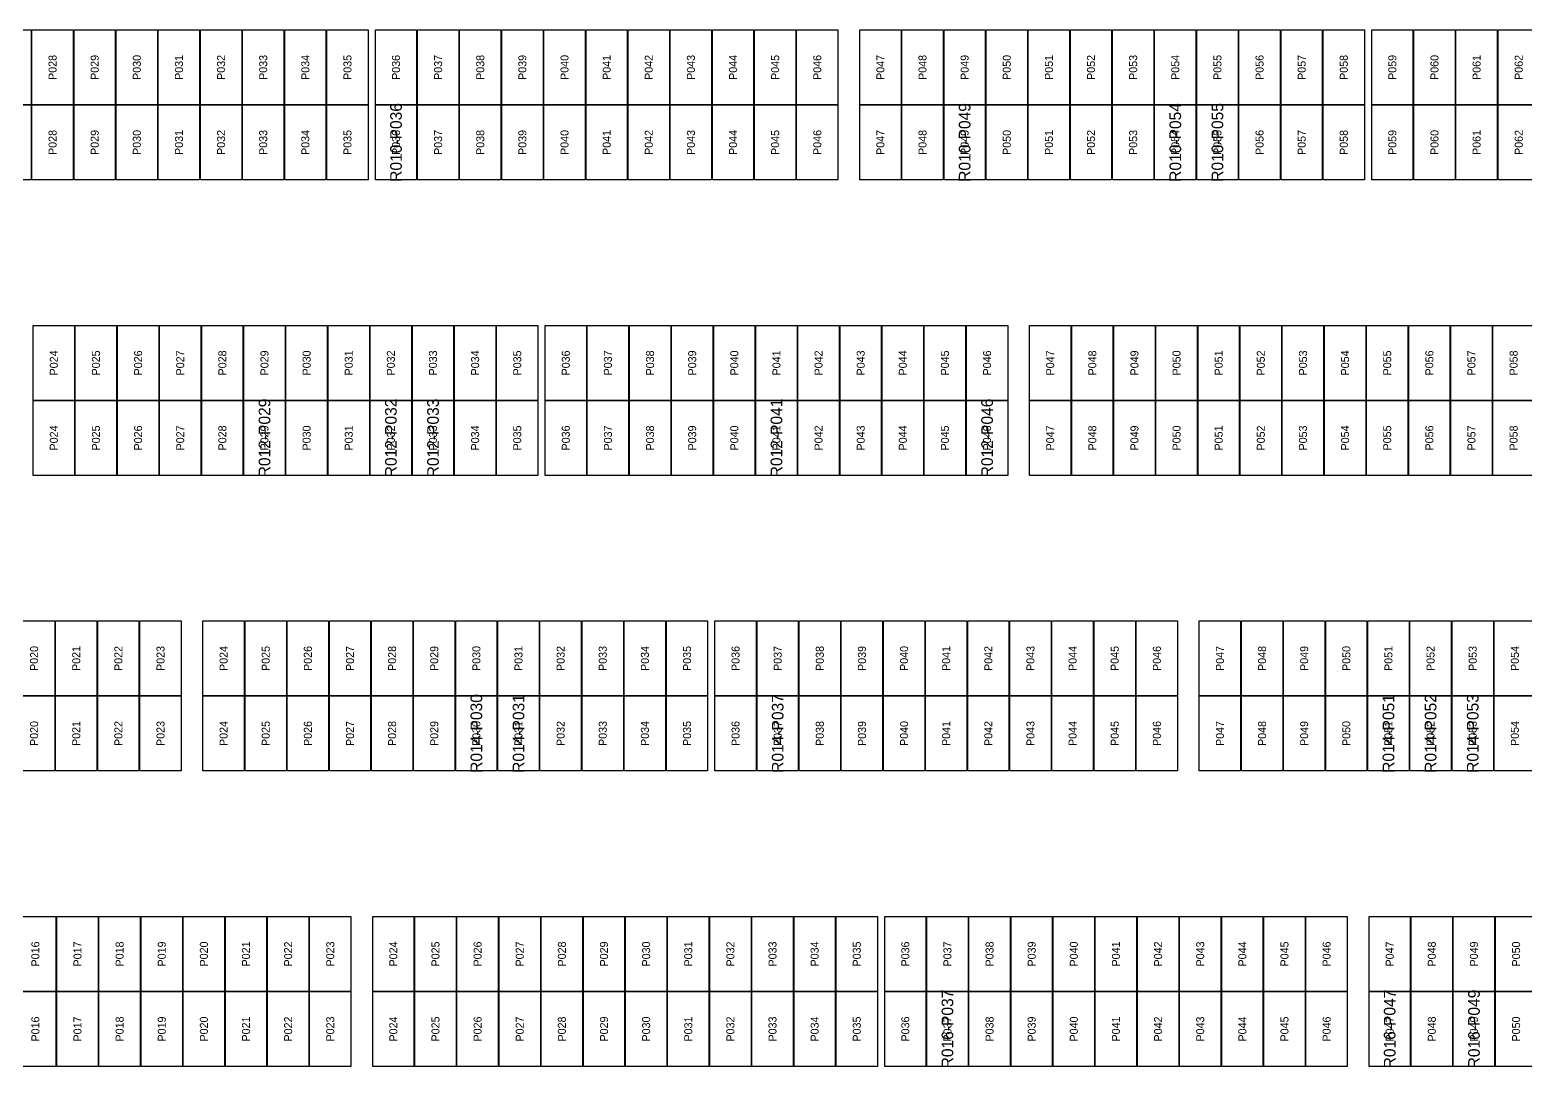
# Model space of a CAD drawing. Extents: x 296295 to 296770, y 651564 to 652121.
# Drawn here: x 296348.82 to 296389.92, y 652059.79 to 652088.31 of the extents above; entities that cross this region are included whole.
import ezdxf
from ezdxf.enums import TextEntityAlignment as Align

# ---------------------------------------------------------------- set-up
doc = ezdxf.new("R2010")
doc.units = 0

msp = doc.modelspace()

# ---------------------------------------------------------------- linework, layer by layer
at = {"layer": 'DEFECTIVE_PANELS'}
for points in [[(296358.314, 652086.244), (296359.448, 652086.244), (296359.448, 652084.181), (296358.314, 652084.181)], [(296373.944, 652086.244), (296375.078, 652086.244), (296375.078, 652084.181), (296373.944, 652084.181)], [(296379.734, 652086.244), (296380.868, 652086.244), (296380.868, 652084.181), (296379.734, 652084.181)], [(296380.892, 652086.244), (296382.026, 652086.244), (296382.026, 652084.181), (296380.892, 652084.181)], [(296354.699, 652078.118), (296355.833, 652078.118), (296355.833, 652076.055), (296354.699, 652076.055)], [(296358.173, 652078.118), (296359.307, 652078.118), (296359.307, 652076.055), (296358.173, 652076.055)], [(296359.331, 652078.118), (296360.465, 652078.118), (296360.465, 652076.055), (296359.331, 652076.055)], [(296368.771, 652078.118), (296369.905, 652078.118), (296369.905, 652076.055), (296368.771, 652076.055)], [(296374.561, 652078.118), (296375.695, 652078.118), (296375.695, 652076.055), (296374.561, 652076.055)], [(296360.523, 652069.992), (296361.657, 652069.992), (296361.657, 652067.929), (296360.523, 652067.929)], [(296361.681, 652069.992), (296362.815, 652069.992), (296362.815, 652067.929), (296361.681, 652067.929)], [(296368.805, 652069.992), (296369.939, 652069.992), (296369.939, 652067.929), (296368.805, 652067.929)], [(296385.593, 652069.992), (296386.727, 652069.992), (296386.727, 652067.929), (296385.593, 652067.929)], [(296386.751, 652069.992), (296387.885, 652069.992), (296387.885, 652067.929), (296386.751, 652067.929)], [(296387.909, 652069.992), (296389.043, 652069.992), (296389.043, 652067.929), (296387.909, 652067.929)], [(296373.471, 652061.866), (296374.605, 652061.866), (296374.605, 652059.803), (296373.471, 652059.803)], [(296385.627, 652061.866), (296386.761, 652061.866), (296386.761, 652059.803), (296385.627, 652059.803)], [(296387.943, 652061.866), (296389.077, 652061.866), (296389.077, 652059.803), (296387.943, 652059.803)]]:
    msp.add_lwpolyline(points, close=True, dxfattribs=at)
at = {"layer": 'PANELS_MASTER'}
for points in [[(296347.716, 652088.307), (296348.85, 652088.307), (296348.85, 652086.244), (296347.716, 652086.244)], [(296348.874, 652088.307), (296350.008, 652088.307), (296350.008, 652086.244), (296348.874, 652086.244)], [(296350.032, 652088.307), (296351.166, 652088.307), (296351.166, 652086.244), (296350.032, 652086.244)], [(296351.19, 652088.307), (296352.324, 652088.307), (296352.324, 652086.244), (296351.19, 652086.244)], [(296352.348, 652088.307), (296353.482, 652088.307), (296353.482, 652086.244), (296352.348, 652086.244)], [(296353.506, 652088.307), (296354.64, 652088.307), (296354.64, 652086.244), (296353.506, 652086.244)], [(296354.664, 652088.307), (296355.798, 652088.307), (296355.798, 652086.244), (296354.664, 652086.244)], [(296355.822, 652088.307), (296356.956, 652088.307), (296356.956, 652086.244), (296355.822, 652086.244)], [(296356.98, 652088.307), (296358.114, 652088.307), (296358.114, 652086.244), (296356.98, 652086.244)], [(296358.314, 652088.307), (296359.448, 652088.307), (296359.448, 652086.244), (296358.314, 652086.244)], [(296359.472, 652088.307), (296360.606, 652088.307), (296360.606, 652086.244), (296359.472, 652086.244)], [(296360.63, 652088.307), (296361.764, 652088.307), (296361.764, 652086.244), (296360.63, 652086.244)], [(296361.788, 652088.307), (296362.922, 652088.307), (296362.922, 652086.244), (296361.788, 652086.244)], [(296362.946, 652088.307), (296364.08, 652088.307), (296364.08, 652086.244), (296362.946, 652086.244)], [(296364.104, 652088.307), (296365.238, 652088.307), (296365.238, 652086.244), (296364.104, 652086.244)], [(296365.262, 652088.307), (296366.396, 652088.307), (296366.396, 652086.244), (296365.262, 652086.244)], [(296366.42, 652088.307), (296367.554, 652088.307), (296367.554, 652086.244), (296366.42, 652086.244)], [(296367.578, 652088.307), (296368.712, 652088.307), (296368.712, 652086.244), (296367.578, 652086.244)], [(296368.736, 652088.307), (296369.87, 652088.307), (296369.87, 652086.244), (296368.736, 652086.244)], [(296369.894, 652088.307), (296371.028, 652088.307), (296371.028, 652086.244), (296369.894, 652086.244)], [(296371.628, 652088.307), (296372.762, 652088.307), (296372.762, 652086.244), (296371.628, 652086.244)], [(296372.786, 652088.307), (296373.92, 652088.307), (296373.92, 652086.244), (296372.786, 652086.244)], [(296373.944, 652088.307), (296375.078, 652088.307), (296375.078, 652086.244), (296373.944, 652086.244)], [(296375.102, 652088.307), (296376.236, 652088.307), (296376.236, 652086.244), (296375.102, 652086.244)], [(296376.26, 652088.307), (296377.394, 652088.307), (296377.394, 652086.244), (296376.26, 652086.244)], [(296377.418, 652088.307), (296378.552, 652088.307), (296378.552, 652086.244), (296377.418, 652086.244)], [(296378.576, 652088.307), (296379.71, 652088.307), (296379.71, 652086.244), (296378.576, 652086.244)], [(296379.734, 652088.307), (296380.868, 652088.307), (296380.868, 652086.244), (296379.734, 652086.244)], [(296380.892, 652088.307), (296382.026, 652088.307), (296382.026, 652086.244), (296380.892, 652086.244)], [(296382.05, 652088.307), (296383.184, 652088.307), (296383.184, 652086.244), (296382.05, 652086.244)], [(296383.208, 652088.307), (296384.342, 652088.307), (296384.342, 652086.244), (296383.208, 652086.244)], [(296384.366, 652088.307), (296385.5, 652088.307), (296385.5, 652086.244), (296384.366, 652086.244)], [(296385.7, 652088.307), (296386.834, 652088.307), (296386.834, 652086.244), (296385.7, 652086.244)], [(296386.858, 652088.307), (296387.992, 652088.307), (296387.992, 652086.244), (296386.858, 652086.244)], [(296388.016, 652088.307), (296389.15, 652088.307), (296389.15, 652086.244), (296388.016, 652086.244)], [(296389.174, 652088.307), (296390.308, 652088.307), (296390.308, 652086.244), (296389.174, 652086.244)], [(296347.716, 652086.244), (296348.85, 652086.244), (296348.85, 652084.181), (296347.716, 652084.181)], [(296348.874, 652086.244), (296350.008, 652086.244), (296350.008, 652084.181), (296348.874, 652084.181)], [(296350.032, 652086.244), (296351.166, 652086.244), (296351.166, 652084.181), (296350.032, 652084.181)], [(296351.19, 652086.244), (296352.324, 652086.244), (296352.324, 652084.181), (296351.19, 652084.181)], [(296352.348, 652086.244), (296353.482, 652086.244), (296353.482, 652084.181), (296352.348, 652084.181)], [(296353.506, 652086.244), (296354.64, 652086.244), (296354.64, 652084.181), (296353.506, 652084.181)], [(296354.664, 652086.244), (296355.798, 652086.244), (296355.798, 652084.181), (296354.664, 652084.181)], [(296355.822, 652086.244), (296356.956, 652086.244), (296356.956, 652084.181), (296355.822, 652084.181)], [(296356.98, 652086.244), (296358.114, 652086.244), (296358.114, 652084.181), (296356.98, 652084.181)], [(296359.472, 652086.244), (296360.606, 652086.244), (296360.606, 652084.181), (296359.472, 652084.181)], [(296360.63, 652086.244), (296361.764, 652086.244), (296361.764, 652084.181), (296360.63, 652084.181)], [(296361.788, 652086.244), (296362.922, 652086.244), (296362.922, 652084.181), (296361.788, 652084.181)], [(296362.946, 652086.244), (296364.08, 652086.244), (296364.08, 652084.181), (296362.946, 652084.181)], [(296364.104, 652086.244), (296365.238, 652086.244), (296365.238, 652084.181), (296364.104, 652084.181)], [(296365.262, 652086.244), (296366.396, 652086.244), (296366.396, 652084.181), (296365.262, 652084.181)], [(296366.42, 652086.244), (296367.554, 652086.244), (296367.554, 652084.181), (296366.42, 652084.181)], [(296367.578, 652086.244), (296368.712, 652086.244), (296368.712, 652084.181), (296367.578, 652084.181)], [(296368.736, 652086.244), (296369.87, 652086.244), (296369.87, 652084.181), (296368.736, 652084.181)], [(296369.894, 652086.244), (296371.028, 652086.244), (296371.028, 652084.181), (296369.894, 652084.181)], [(296371.628, 652086.244), (296372.762, 652086.244), (296372.762, 652084.181), (296371.628, 652084.181)], [(296372.786, 652086.244), (296373.92, 652086.244), (296373.92, 652084.181), (296372.786, 652084.181)], [(296375.102, 652086.244), (296376.236, 652086.244), (296376.236, 652084.181), (296375.102, 652084.181)], [(296376.26, 652086.244), (296377.394, 652086.244), (296377.394, 652084.181), (296376.26, 652084.181)], [(296377.418, 652086.244), (296378.552, 652086.244), (296378.552, 652084.181), (296377.418, 652084.181)], [(296378.576, 652086.244), (296379.71, 652086.244), (296379.71, 652084.181), (296378.576, 652084.181)], [(296382.05, 652086.244), (296383.184, 652086.244), (296383.184, 652084.181), (296382.05, 652084.181)], [(296383.208, 652086.244), (296384.342, 652086.244), (296384.342, 652084.181), (296383.208, 652084.181)], [(296384.366, 652086.244), (296385.5, 652086.244), (296385.5, 652084.181), (296384.366, 652084.181)], [(296385.7, 652086.244), (296386.834, 652086.244), (296386.834, 652084.181), (296385.7, 652084.181)], [(296386.858, 652086.244), (296387.992, 652086.244), (296387.992, 652084.181), (296386.858, 652084.181)], [(296388.016, 652086.244), (296389.15, 652086.244), (296389.15, 652084.181), (296388.016, 652084.181)], [(296389.174, 652086.244), (296390.308, 652086.244), (296390.308, 652084.181), (296389.174, 652084.181)], [(296348.909, 652080.181), (296350.043, 652080.181), (296350.043, 652078.118), (296348.909, 652078.118)], [(296350.067, 652080.181), (296351.201, 652080.181), (296351.201, 652078.118), (296350.067, 652078.118)], [(296351.225, 652080.181), (296352.359, 652080.181), (296352.359, 652078.118), (296351.225, 652078.118)], [(296352.383, 652080.181), (296353.517, 652080.181), (296353.517, 652078.118), (296352.383, 652078.118)], [(296353.541, 652080.181), (296354.675, 652080.181), (296354.675, 652078.118), (296353.541, 652078.118)], [(296354.699, 652080.181), (296355.833, 652080.181), (296355.833, 652078.118), (296354.699, 652078.118)], [(296355.857, 652080.181), (296356.991, 652080.181), (296356.991, 652078.118), (296355.857, 652078.118)], [(296357.015, 652080.181), (296358.149, 652080.181), (296358.149, 652078.118), (296357.015, 652078.118)], [(296358.173, 652080.181), (296359.307, 652080.181), (296359.307, 652078.118), (296358.173, 652078.118)], [(296359.331, 652080.181), (296360.465, 652080.181), (296360.465, 652078.118), (296359.331, 652078.118)], [(296360.489, 652080.181), (296361.623, 652080.181), (296361.623, 652078.118), (296360.489, 652078.118)], [(296361.647, 652080.181), (296362.781, 652080.181), (296362.781, 652078.118), (296361.647, 652078.118)], [(296362.981, 652080.181), (296364.115, 652080.181), (296364.115, 652078.118), (296362.981, 652078.118)], [(296364.139, 652080.181), (296365.273, 652080.181), (296365.273, 652078.118), (296364.139, 652078.118)], [(296365.297, 652080.181), (296366.431, 652080.181), (296366.431, 652078.118), (296365.297, 652078.118)], [(296366.455, 652080.181), (296367.589, 652080.181), (296367.589, 652078.118), (296366.455, 652078.118)], [(296367.613, 652080.181), (296368.747, 652080.181), (296368.747, 652078.118), (296367.613, 652078.118)], [(296368.771, 652080.181), (296369.905, 652080.181), (296369.905, 652078.118), (296368.771, 652078.118)], [(296369.929, 652080.181), (296371.063, 652080.181), (296371.063, 652078.118), (296369.929, 652078.118)], [(296371.087, 652080.181), (296372.221, 652080.181), (296372.221, 652078.118), (296371.087, 652078.118)], [(296372.245, 652080.181), (296373.379, 652080.181), (296373.379, 652078.118), (296372.245, 652078.118)], [(296373.403, 652080.181), (296374.537, 652080.181), (296374.537, 652078.118), (296373.403, 652078.118)], [(296374.561, 652080.181), (296375.695, 652080.181), (296375.695, 652078.118), (296374.561, 652078.118)], [(296376.295, 652080.181), (296377.429, 652080.181), (296377.429, 652078.118), (296376.295, 652078.118)], [(296377.453, 652080.181), (296378.587, 652080.181), (296378.587, 652078.118), (296377.453, 652078.118)], [(296378.611, 652080.181), (296379.745, 652080.181), (296379.745, 652078.118), (296378.611, 652078.118)], [(296379.769, 652080.181), (296380.903, 652080.181), (296380.903, 652078.118), (296379.769, 652078.118)], [(296380.927, 652080.181), (296382.061, 652080.181), (296382.061, 652078.118), (296380.927, 652078.118)], [(296382.085, 652080.181), (296383.219, 652080.181), (296383.219, 652078.118), (296382.085, 652078.118)], [(296383.243, 652080.181), (296384.377, 652080.181), (296384.377, 652078.118), (296383.243, 652078.118)], [(296384.401, 652080.181), (296385.535, 652080.181), (296385.535, 652078.118), (296384.401, 652078.118)], [(296385.559, 652080.181), (296386.693, 652080.181), (296386.693, 652078.118), (296385.559, 652078.118)], [(296386.717, 652080.181), (296387.851, 652080.181), (296387.851, 652078.118), (296386.717, 652078.118)], [(296387.875, 652080.181), (296389.009, 652080.181), (296389.009, 652078.118), (296387.875, 652078.118)], [(296389.033, 652080.181), (296390.167, 652080.181), (296390.167, 652078.118), (296389.033, 652078.118)], [(296348.909, 652078.118), (296350.043, 652078.118), (296350.043, 652076.055), (296348.909, 652076.055)], [(296350.067, 652078.118), (296351.201, 652078.118), (296351.201, 652076.055), (296350.067, 652076.055)], [(296351.225, 652078.118), (296352.359, 652078.118), (296352.359, 652076.055), (296351.225, 652076.055)], [(296352.383, 652078.118), (296353.517, 652078.118), (296353.517, 652076.055), (296352.383, 652076.055)], [(296353.541, 652078.118), (296354.675, 652078.118), (296354.675, 652076.055), (296353.541, 652076.055)], [(296355.857, 652078.118), (296356.991, 652078.118), (296356.991, 652076.055), (296355.857, 652076.055)], [(296357.015, 652078.118), (296358.149, 652078.118), (296358.149, 652076.055), (296357.015, 652076.055)], [(296360.489, 652078.118), (296361.623, 652078.118), (296361.623, 652076.055), (296360.489, 652076.055)], [(296361.647, 652078.118), (296362.781, 652078.118), (296362.781, 652076.055), (296361.647, 652076.055)], [(296362.981, 652078.118), (296364.115, 652078.118), (296364.115, 652076.055), (296362.981, 652076.055)], [(296364.139, 652078.118), (296365.273, 652078.118), (296365.273, 652076.055), (296364.139, 652076.055)], [(296365.297, 652078.118), (296366.431, 652078.118), (296366.431, 652076.055), (296365.297, 652076.055)], [(296366.455, 652078.118), (296367.589, 652078.118), (296367.589, 652076.055), (296366.455, 652076.055)], [(296367.613, 652078.118), (296368.747, 652078.118), (296368.747, 652076.055), (296367.613, 652076.055)], [(296369.929, 652078.118), (296371.063, 652078.118), (296371.063, 652076.055), (296369.929, 652076.055)], [(296371.087, 652078.118), (296372.221, 652078.118), (296372.221, 652076.055), (296371.087, 652076.055)], [(296372.245, 652078.118), (296373.379, 652078.118), (296373.379, 652076.055), (296372.245, 652076.055)], [(296373.403, 652078.118), (296374.537, 652078.118), (296374.537, 652076.055), (296373.403, 652076.055)], [(296376.295, 652078.118), (296377.429, 652078.118), (296377.429, 652076.055), (296376.295, 652076.055)], [(296377.453, 652078.118), (296378.587, 652078.118), (296378.587, 652076.055), (296377.453, 652076.055)], [(296378.611, 652078.118), (296379.745, 652078.118), (296379.745, 652076.055), (296378.611, 652076.055)], [(296379.769, 652078.118), (296380.903, 652078.118), (296380.903, 652076.055), (296379.769, 652076.055)], [(296380.927, 652078.118), (296382.061, 652078.118), (296382.061, 652076.055), (296380.927, 652076.055)], [(296382.085, 652078.118), (296383.219, 652078.118), (296383.219, 652076.055), (296382.085, 652076.055)], [(296383.243, 652078.118), (296384.377, 652078.118), (296384.377, 652076.055), (296383.243, 652076.055)], [(296384.401, 652078.118), (296385.535, 652078.118), (296385.535, 652076.055), (296384.401, 652076.055)], [(296385.559, 652078.118), (296386.693, 652078.118), (296386.693, 652076.055), (296385.559, 652076.055)], [(296386.717, 652078.118), (296387.851, 652078.118), (296387.851, 652076.055), (296386.717, 652076.055)], [(296387.875, 652078.118), (296389.009, 652078.118), (296389.009, 652076.055), (296387.875, 652076.055)], [(296389.033, 652078.118), (296390.167, 652078.118), (296390.167, 652076.055), (296389.033, 652076.055)], [(296348.367, 652072.055), (296349.501, 652072.055), (296349.501, 652069.992), (296348.367, 652069.992)], [(296349.525, 652072.055), (296350.659, 652072.055), (296350.659, 652069.992), (296349.525, 652069.992)], [(296350.683, 652072.055), (296351.817, 652072.055), (296351.817, 652069.992), (296350.683, 652069.992)], [(296351.841, 652072.055), (296352.975, 652072.055), (296352.975, 652069.992), (296351.841, 652069.992)], [(296353.575, 652072.055), (296354.709, 652072.055), (296354.709, 652069.992), (296353.575, 652069.992)], [(296354.733, 652072.055), (296355.867, 652072.055), (296355.867, 652069.992), (296354.733, 652069.992)], [(296355.891, 652072.055), (296357.025, 652072.055), (296357.025, 652069.992), (296355.891, 652069.992)], [(296357.049, 652072.055), (296358.183, 652072.055), (296358.183, 652069.992), (296357.049, 652069.992)], [(296358.207, 652072.055), (296359.341, 652072.055), (296359.341, 652069.992), (296358.207, 652069.992)], [(296359.365, 652072.055), (296360.499, 652072.055), (296360.499, 652069.992), (296359.365, 652069.992)], [(296360.523, 652072.055), (296361.657, 652072.055), (296361.657, 652069.992), (296360.523, 652069.992)], [(296361.681, 652072.055), (296362.815, 652072.055), (296362.815, 652069.992), (296361.681, 652069.992)], [(296362.839, 652072.055), (296363.973, 652072.055), (296363.973, 652069.992), (296362.839, 652069.992)], [(296363.997, 652072.055), (296365.131, 652072.055), (296365.131, 652069.992), (296363.997, 652069.992)], [(296365.155, 652072.055), (296366.289, 652072.055), (296366.289, 652069.992), (296365.155, 652069.992)], [(296366.313, 652072.055), (296367.447, 652072.055), (296367.447, 652069.992), (296366.313, 652069.992)], [(296367.647, 652072.055), (296368.781, 652072.055), (296368.781, 652069.992), (296367.647, 652069.992)], [(296368.805, 652072.055), (296369.939, 652072.055), (296369.939, 652069.992), (296368.805, 652069.992)], [(296369.963, 652072.055), (296371.097, 652072.055), (296371.097, 652069.992), (296369.963, 652069.992)], [(296371.121, 652072.055), (296372.255, 652072.055), (296372.255, 652069.992), (296371.121, 652069.992)], [(296372.279, 652072.055), (296373.413, 652072.055), (296373.413, 652069.992), (296372.279, 652069.992)], [(296373.437, 652072.055), (296374.571, 652072.055), (296374.571, 652069.992), (296373.437, 652069.992)], [(296374.595, 652072.055), (296375.729, 652072.055), (296375.729, 652069.992), (296374.595, 652069.992)], [(296375.753, 652072.055), (296376.887, 652072.055), (296376.887, 652069.992), (296375.753, 652069.992)], [(296376.911, 652072.055), (296378.045, 652072.055), (296378.045, 652069.992), (296376.911, 652069.992)], [(296378.069, 652072.055), (296379.203, 652072.055), (296379.203, 652069.992), (296378.069, 652069.992)], [(296379.227, 652072.055), (296380.361, 652072.055), (296380.361, 652069.992), (296379.227, 652069.992)], [(296380.961, 652072.055), (296382.095, 652072.055), (296382.095, 652069.992), (296380.961, 652069.992)], [(296382.119, 652072.055), (296383.253, 652072.055), (296383.253, 652069.992), (296382.119, 652069.992)], [(296383.277, 652072.055), (296384.411, 652072.055), (296384.411, 652069.992), (296383.277, 652069.992)], [(296384.435, 652072.055), (296385.569, 652072.055), (296385.569, 652069.992), (296384.435, 652069.992)], [(296385.593, 652072.055), (296386.727, 652072.055), (296386.727, 652069.992), (296385.593, 652069.992)], [(296386.751, 652072.055), (296387.885, 652072.055), (296387.885, 652069.992), (296386.751, 652069.992)], [(296387.909, 652072.055), (296389.043, 652072.055), (296389.043, 652069.992), (296387.909, 652069.992)], [(296389.067, 652072.055), (296390.201, 652072.055), (296390.201, 652069.992), (296389.067, 652069.992)], [(296348.367, 652069.992), (296349.501, 652069.992), (296349.501, 652067.929), (296348.367, 652067.929)], [(296349.525, 652069.992), (296350.659, 652069.992), (296350.659, 652067.929), (296349.525, 652067.929)], [(296350.683, 652069.992), (296351.817, 652069.992), (296351.817, 652067.929), (296350.683, 652067.929)], [(296351.841, 652069.992), (296352.975, 652069.992), (296352.975, 652067.929), (296351.841, 652067.929)], [(296353.575, 652069.992), (296354.709, 652069.992), (296354.709, 652067.929), (296353.575, 652067.929)], [(296354.733, 652069.992), (296355.867, 652069.992), (296355.867, 652067.929), (296354.733, 652067.929)], [(296355.891, 652069.992), (296357.025, 652069.992), (296357.025, 652067.929), (296355.891, 652067.929)], [(296357.049, 652069.992), (296358.183, 652069.992), (296358.183, 652067.929), (296357.049, 652067.929)], [(296358.207, 652069.992), (296359.341, 652069.992), (296359.341, 652067.929), (296358.207, 652067.929)], [(296359.365, 652069.992), (296360.499, 652069.992), (296360.499, 652067.929), (296359.365, 652067.929)], [(296362.839, 652069.992), (296363.973, 652069.992), (296363.973, 652067.929), (296362.839, 652067.929)], [(296363.997, 652069.992), (296365.131, 652069.992), (296365.131, 652067.929), (296363.997, 652067.929)], [(296365.155, 652069.992), (296366.289, 652069.992), (296366.289, 652067.929), (296365.155, 652067.929)], [(296366.313, 652069.992), (296367.447, 652069.992), (296367.447, 652067.929), (296366.313, 652067.929)], [(296367.647, 652069.992), (296368.781, 652069.992), (296368.781, 652067.929), (296367.647, 652067.929)], [(296369.963, 652069.992), (296371.097, 652069.992), (296371.097, 652067.929), (296369.963, 652067.929)], [(296371.121, 652069.992), (296372.255, 652069.992), (296372.255, 652067.929), (296371.121, 652067.929)], [(296372.279, 652069.992), (296373.413, 652069.992), (296373.413, 652067.929), (296372.279, 652067.929)], [(296373.437, 652069.992), (296374.571, 652069.992), (296374.571, 652067.929), (296373.437, 652067.929)], [(296374.595, 652069.992), (296375.729, 652069.992), (296375.729, 652067.929), (296374.595, 652067.929)], [(296375.753, 652069.992), (296376.887, 652069.992), (296376.887, 652067.929), (296375.753, 652067.929)], [(296376.911, 652069.992), (296378.045, 652069.992), (296378.045, 652067.929), (296376.911, 652067.929)], [(296378.069, 652069.992), (296379.203, 652069.992), (296379.203, 652067.929), (296378.069, 652067.929)], [(296379.227, 652069.992), (296380.361, 652069.992), (296380.361, 652067.929), (296379.227, 652067.929)], [(296380.961, 652069.992), (296382.095, 652069.992), (296382.095, 652067.929), (296380.961, 652067.929)], [(296382.119, 652069.992), (296383.253, 652069.992), (296383.253, 652067.929), (296382.119, 652067.929)], [(296383.277, 652069.992), (296384.411, 652069.992), (296384.411, 652067.929), (296383.277, 652067.929)], [(296384.435, 652069.992), (296385.569, 652069.992), (296385.569, 652067.929), (296384.435, 652067.929)], [(296389.067, 652069.992), (296390.201, 652069.992), (296390.201, 652067.929), (296389.067, 652067.929)], [(296348.401, 652063.929), (296349.535, 652063.929), (296349.535, 652061.866), (296348.401, 652061.866)], [(296349.559, 652063.929), (296350.693, 652063.929), (296350.693, 652061.866), (296349.559, 652061.866)], [(296350.717, 652063.929), (296351.851, 652063.929), (296351.851, 652061.866), (296350.717, 652061.866)], [(296351.875, 652063.929), (296353.009, 652063.929), (296353.009, 652061.866), (296351.875, 652061.866)], [(296353.033, 652063.929), (296354.167, 652063.929), (296354.167, 652061.866), (296353.033, 652061.866)], [(296354.191, 652063.929), (296355.325, 652063.929), (296355.325, 652061.866), (296354.191, 652061.866)], [(296355.349, 652063.929), (296356.483, 652063.929), (296356.483, 652061.866), (296355.349, 652061.866)], [(296356.507, 652063.929), (296357.641, 652063.929), (296357.641, 652061.866), (296356.507, 652061.866)], [(296358.241, 652063.929), (296359.375, 652063.929), (296359.375, 652061.866), (296358.241, 652061.866)], [(296359.399, 652063.929), (296360.533, 652063.929), (296360.533, 652061.866), (296359.399, 652061.866)], [(296360.557, 652063.929), (296361.691, 652063.929), (296361.691, 652061.866), (296360.557, 652061.866)], [(296361.715, 652063.929), (296362.849, 652063.929), (296362.849, 652061.866), (296361.715, 652061.866)], [(296362.873, 652063.929), (296364.007, 652063.929), (296364.007, 652061.866), (296362.873, 652061.866)], [(296364.031, 652063.929), (296365.165, 652063.929), (296365.165, 652061.866), (296364.031, 652061.866)], [(296365.189, 652063.929), (296366.323, 652063.929), (296366.323, 652061.866), (296365.189, 652061.866)], [(296366.347, 652063.929), (296367.481, 652063.929), (296367.481, 652061.866), (296366.347, 652061.866)], [(296367.505, 652063.929), (296368.639, 652063.929), (296368.639, 652061.866), (296367.505, 652061.866)], [(296368.663, 652063.929), (296369.797, 652063.929), (296369.797, 652061.866), (296368.663, 652061.866)], [(296369.821, 652063.929), (296370.955, 652063.929), (296370.955, 652061.866), (296369.821, 652061.866)], [(296370.979, 652063.929), (296372.113, 652063.929), (296372.113, 652061.866), (296370.979, 652061.866)], [(296372.313, 652063.929), (296373.447, 652063.929), (296373.447, 652061.866), (296372.313, 652061.866)], [(296373.471, 652063.929), (296374.605, 652063.929), (296374.605, 652061.866), (296373.471, 652061.866)], [(296374.629, 652063.929), (296375.763, 652063.929), (296375.763, 652061.866), (296374.629, 652061.866)], [(296375.787, 652063.929), (296376.921, 652063.929), (296376.921, 652061.866), (296375.787, 652061.866)], [(296376.945, 652063.929), (296378.079, 652063.929), (296378.079, 652061.866), (296376.945, 652061.866)], [(296378.103, 652063.929), (296379.237, 652063.929), (296379.237, 652061.866), (296378.103, 652061.866)], [(296379.261, 652063.929), (296380.395, 652063.929), (296380.395, 652061.866), (296379.261, 652061.866)], [(296380.419, 652063.929), (296381.553, 652063.929), (296381.553, 652061.866), (296380.419, 652061.866)], [(296381.577, 652063.929), (296382.711, 652063.929), (296382.711, 652061.866), (296381.577, 652061.866)], [(296382.735, 652063.929), (296383.869, 652063.929), (296383.869, 652061.866), (296382.735, 652061.866)], [(296383.893, 652063.929), (296385.027, 652063.929), (296385.027, 652061.866), (296383.893, 652061.866)], [(296385.627, 652063.929), (296386.761, 652063.929), (296386.761, 652061.866), (296385.627, 652061.866)], [(296386.785, 652063.929), (296387.919, 652063.929), (296387.919, 652061.866), (296386.785, 652061.866)], [(296387.943, 652063.929), (296389.077, 652063.929), (296389.077, 652061.866), (296387.943, 652061.866)], [(296389.101, 652063.929), (296390.235, 652063.929), (296390.235, 652061.866), (296389.101, 652061.866)], [(296348.401, 652061.866), (296349.535, 652061.866), (296349.535, 652059.803), (296348.401, 652059.803)], [(296349.559, 652061.866), (296350.693, 652061.866), (296350.693, 652059.803), (296349.559, 652059.803)], [(296350.717, 652061.866), (296351.851, 652061.866), (296351.851, 652059.803), (296350.717, 652059.803)], [(296351.875, 652061.866), (296353.009, 652061.866), (296353.009, 652059.803), (296351.875, 652059.803)], [(296353.033, 652061.866), (296354.167, 652061.866), (296354.167, 652059.803), (296353.033, 652059.803)], [(296354.191, 652061.866), (296355.325, 652061.866), (296355.325, 652059.803), (296354.191, 652059.803)], [(296355.349, 652061.866), (296356.483, 652061.866), (296356.483, 652059.803), (296355.349, 652059.803)], [(296356.507, 652061.866), (296357.641, 652061.866), (296357.641, 652059.803), (296356.507, 652059.803)], [(296358.241, 652061.866), (296359.375, 652061.866), (296359.375, 652059.803), (296358.241, 652059.803)], [(296359.399, 652061.866), (296360.533, 652061.866), (296360.533, 652059.803), (296359.399, 652059.803)], [(296360.557, 652061.866), (296361.691, 652061.866), (296361.691, 652059.803), (296360.557, 652059.803)], [(296361.715, 652061.866), (296362.849, 652061.866), (296362.849, 652059.803), (296361.715, 652059.803)], [(296362.873, 652061.866), (296364.007, 652061.866), (296364.007, 652059.803), (296362.873, 652059.803)], [(296364.031, 652061.866), (296365.165, 652061.866), (296365.165, 652059.803), (296364.031, 652059.803)], [(296365.189, 652061.866), (296366.323, 652061.866), (296366.323, 652059.803), (296365.189, 652059.803)], [(296366.347, 652061.866), (296367.481, 652061.866), (296367.481, 652059.803), (296366.347, 652059.803)], [(296367.505, 652061.866), (296368.639, 652061.866), (296368.639, 652059.803), (296367.505, 652059.803)], [(296368.663, 652061.866), (296369.797, 652061.866), (296369.797, 652059.803), (296368.663, 652059.803)], [(296369.821, 652061.866), (296370.955, 652061.866), (296370.955, 652059.803), (296369.821, 652059.803)], [(296370.979, 652061.866), (296372.113, 652061.866), (296372.113, 652059.803), (296370.979, 652059.803)], [(296372.313, 652061.866), (296373.447, 652061.866), (296373.447, 652059.803), (296372.313, 652059.803)], [(296374.629, 652061.866), (296375.763, 652061.866), (296375.763, 652059.803), (296374.629, 652059.803)], [(296375.787, 652061.866), (296376.921, 652061.866), (296376.921, 652059.803), (296375.787, 652059.803)], [(296376.945, 652061.866), (296378.079, 652061.866), (296378.079, 652059.803), (296376.945, 652059.803)], [(296378.103, 652061.866), (296379.237, 652061.866), (296379.237, 652059.803), (296378.103, 652059.803)], [(296379.261, 652061.866), (296380.395, 652061.866), (296380.395, 652059.803), (296379.261, 652059.803)], [(296380.419, 652061.866), (296381.553, 652061.866), (296381.553, 652059.803), (296380.419, 652059.803)], [(296381.577, 652061.866), (296382.711, 652061.866), (296382.711, 652059.803), (296381.577, 652059.803)], [(296382.735, 652061.866), (296383.869, 652061.866), (296383.869, 652059.803), (296382.735, 652059.803)], [(296383.893, 652061.866), (296385.027, 652061.866), (296385.027, 652059.803), (296383.893, 652059.803)], [(296386.785, 652061.866), (296387.919, 652061.866), (296387.919, 652059.803), (296386.785, 652059.803)], [(296389.101, 652061.866), (296390.235, 652061.866), (296390.235, 652059.803), (296389.101, 652059.803)]]:
    msp.add_lwpolyline(points, close=True, dxfattribs=at)

# ---------------------------------------------------------------- texts
at = {"layer": 'DEFECT_LABELS'}
for s, p in [('R010-P036', (296358.881, 652085.212)), ('R010-P049', (296374.511, 652085.212)), ('R010-P054', (296380.301, 652085.212)), ('R010-P055', (296381.459, 652085.212)), ('R012-P029', (296355.266, 652077.086)), ('R012-P032', (296358.74, 652077.086)), ('R012-P033', (296359.898, 652077.086)), ('R012-P041', (296369.338, 652077.086)), ('R012-P046', (296375.128, 652077.086)), ('R014-P030', (296361.09, 652068.96)), ('R014-P031', (296362.248, 652068.96)), ('R014-P037', (296369.372, 652068.96)), ('R014-P051', (296386.16, 652068.96)), ('R014-P052', (296387.318, 652068.96)), ('R014-P053', (296388.476, 652068.96)), ('R016-P037', (296374.038, 652060.834)), ('R016-P047', (296386.194, 652060.834)), ('R016-P049', (296388.51, 652060.834))]:
    msp.add_text(s, height=0.32, rotation=90, dxfattribs=at).set_placement(p, align=Align.MIDDLE_CENTER)
at = {"layer": 'PANEL_POSITION'}
for s, p in [('P028', (296349.441, 652087.275)), ('P029', (296350.599, 652087.275)), ('P030', (296351.757, 652087.275)), ('P031', (296352.915, 652087.275)), ('P032', (296354.073, 652087.275)), ('P033', (296355.231, 652087.275)), ('P034', (296356.389, 652087.275)), ('P035', (296357.547, 652087.275)), ('P036', (296358.881, 652087.275)), ('P037', (296360.039, 652087.275)), ('P038', (296361.197, 652087.275)), ('P039', (296362.355, 652087.275)), ('P040', (296363.513, 652087.275)), ('P041', (296364.671, 652087.275)), ('P042', (296365.829, 652087.275)), ('P043', (296366.987, 652087.275)), ('P044', (296368.145, 652087.275)), ('P045', (296369.303, 652087.275)), ('P046', (296370.461, 652087.275)), ('P047', (296372.195, 652087.275)), ('P048', (296373.353, 652087.275)), ('P049', (296374.511, 652087.275)), ('P050', (296375.669, 652087.275)), ('P051', (296376.827, 652087.275)), ('P052', (296377.985, 652087.275)), ('P053', (296379.143, 652087.275)), ('P054', (296380.301, 652087.275)), ('P055', (296381.459, 652087.275)), ('P056', (296382.617, 652087.275)), ('P057', (296383.775, 652087.275)), ('P058', (296384.933, 652087.275)), ('P059', (296386.267, 652087.275)), ('P060', (296387.425, 652087.275)), ('P061', (296388.583, 652087.275)), ('P062', (296389.741, 652087.275)), ('P028', (296349.441, 652085.212)), ('P029', (296350.599, 652085.212)), ('P030', (296351.757, 652085.212)), ('P031', (296352.915, 652085.212)), ('P032', (296354.073, 652085.212)), ('P033', (296355.231, 652085.212)), ('P034', (296356.389, 652085.212)), ('P035', (296357.547, 652085.212)), ('P036', (296358.881, 652085.212)), ('P037', (296360.039, 652085.212)), ('P038', (296361.197, 652085.212)), ('P039', (296362.355, 652085.212)), ('P040', (296363.513, 652085.212)), ('P041', (296364.671, 652085.212)), ('P042', (296365.829, 652085.212)), ('P043', (296366.987, 652085.212)), ('P044', (296368.145, 652085.212)), ('P045', (296369.303, 652085.212)), ('P046', (296370.461, 652085.212)), ('P047', (296372.195, 652085.212)), ('P048', (296373.353, 652085.212)), ('P049', (296374.511, 652085.212)), ('P050', (296375.669, 652085.212)), ('P051', (296376.827, 652085.212)), ('P052', (296377.985, 652085.212)), ('P053', (296379.143, 652085.212)), ('P054', (296380.301, 652085.212)), ('P055', (296381.459, 652085.212)), ('P056', (296382.617, 652085.212)), ('P057', (296383.775, 652085.212)), ('P058', (296384.933, 652085.212)), ('P059', (296386.267, 652085.212)), ('P060', (296387.425, 652085.212)), ('P061', (296388.583, 652085.212)), ('P062', (296389.741, 652085.212)), ('P024', (296349.476, 652079.149)), ('P025', (296350.634, 652079.149)), ('P026', (296351.792, 652079.149)), ('P027', (296352.95, 652079.149)), ('P028', (296354.108, 652079.149)), ('P029', (296355.266, 652079.149)), ('P030', (296356.424, 652079.149)), ('P031', (296357.582, 652079.149)), ('P032', (296358.74, 652079.149)), ('P033', (296359.898, 652079.149)), ('P034', (296361.056, 652079.149)), ('P035', (296362.214, 652079.149)), ('P036', (296363.548, 652079.149)), ('P037', (296364.706, 652079.149)), ('P038', (296365.864, 652079.149)), ('P039', (296367.022, 652079.149)), ('P040', (296368.18, 652079.149)), ('P041', (296369.338, 652079.149)), ('P042', (296370.496, 652079.149)), ('P043', (296371.654, 652079.149)), ('P044', (296372.812, 652079.149)), ('P045', (296373.97, 652079.149)), ('P046', (296375.128, 652079.149)), ('P047', (296376.862, 652079.149)), ('P048', (296378.02, 652079.149)), ('P049', (296379.178, 652079.149)), ('P050', (296380.336, 652079.149)), ('P051', (296381.494, 652079.149)), ('P052', (296382.652, 652079.149)), ('P053', (296383.81, 652079.149)), ('P054', (296384.968, 652079.149)), ('P055', (296386.126, 652079.149)), ('P056', (296387.284, 652079.149)), ('P057', (296388.442, 652079.149)), ('P058', (296389.6, 652079.149)), ('P024', (296349.476, 652077.086)), ('P025', (296350.634, 652077.086)), ('P026', (296351.792, 652077.086)), ('P027', (296352.95, 652077.086)), ('P028', (296354.108, 652077.086)), ('P029', (296355.266, 652077.086)), ('P030', (296356.424, 652077.086)), ('P031', (296357.582, 652077.086)), ('P032', (296358.74, 652077.086)), ('P033', (296359.898, 652077.086)), ('P034', (296361.056, 652077.086)), ('P035', (296362.214, 652077.086)), ('P036', (296363.548, 652077.086)), ('P037', (296364.706, 652077.086)), ('P038', (296365.864, 652077.086)), ('P039', (296367.022, 652077.086)), ('P040', (296368.18, 652077.086)), ('P041', (296369.338, 652077.086)), ('P042', (296370.496, 652077.086)), ('P043', (296371.654, 652077.086)), ('P044', (296372.812, 652077.086)), ('P045', (296373.97, 652077.086)), ('P046', (296375.128, 652077.086)), ('P047', (296376.862, 652077.086)), ('P048', (296378.02, 652077.086)), ('P049', (296379.178, 652077.086)), ('P050', (296380.336, 652077.086)), ('P051', (296381.494, 652077.086)), ('P052', (296382.652, 652077.086)), ('P053', (296383.81, 652077.086)), ('P054', (296384.968, 652077.086)), ('P055', (296386.126, 652077.086)), ('P056', (296387.284, 652077.086)), ('P057', (296388.442, 652077.086)), ('P058', (296389.6, 652077.086)), ('P020', (296348.934, 652071.023)), ('P021', (296350.092, 652071.023)), ('P022', (296351.25, 652071.023)), ('P023', (296352.408, 652071.023)), ('P024', (296354.142, 652071.023)), ('P025', (296355.3, 652071.023)), ('P026', (296356.458, 652071.023)), ('P027', (296357.616, 652071.023)), ('P028', (296358.774, 652071.023)), ('P029', (296359.932, 652071.023)), ('P030', (296361.09, 652071.023)), ('P031', (296362.248, 652071.023)), ('P032', (296363.406, 652071.023)), ('P033', (296364.564, 652071.023)), ('P034', (296365.722, 652071.023)), ('P035', (296366.88, 652071.023)), ('P036', (296368.214, 652071.023)), ('P037', (296369.372, 652071.023)), ('P038', (296370.53, 652071.023)), ('P039', (296371.688, 652071.023)), ('P040', (296372.846, 652071.023)), ('P041', (296374.004, 652071.023)), ('P042', (296375.162, 652071.023)), ('P043', (296376.32, 652071.023)), ('P044', (296377.478, 652071.023)), ('P045', (296378.636, 652071.023)), ('P046', (296379.794, 652071.023)), ('P047', (296381.528, 652071.023)), ('P048', (296382.686, 652071.023)), ('P049', (296383.844, 652071.023)), ('P050', (296385.002, 652071.023)), ('P051', (296386.16, 652071.023)), ('P052', (296387.318, 652071.023)), ('P053', (296388.476, 652071.023)), ('P054', (296389.634, 652071.023)), ('P020', (296348.934, 652068.96)), ('P021', (296350.092, 652068.96)), ('P022', (296351.25, 652068.96)), ('P023', (296352.408, 652068.96)), ('P024', (296354.142, 652068.96)), ('P025', (296355.3, 652068.96)), ('P026', (296356.458, 652068.96)), ('P027', (296357.616, 652068.96)), ('P028', (296358.774, 652068.96)), ('P029', (296359.932, 652068.96)), ('P030', (296361.09, 652068.96)), ('P031', (296362.248, 652068.96)), ('P032', (296363.406, 652068.96)), ('P033', (296364.564, 652068.96)), ('P034', (296365.722, 652068.96)), ('P035', (296366.88, 652068.96)), ('P036', (296368.214, 652068.96)), ('P037', (296369.372, 652068.96)), ('P038', (296370.53, 652068.96)), ('P039', (296371.688, 652068.96)), ('P040', (296372.846, 652068.96)), ('P041', (296374.004, 652068.96)), ('P042', (296375.162, 652068.96)), ('P043', (296376.32, 652068.96)), ('P044', (296377.478, 652068.96)), ('P045', (296378.636, 652068.96)), ('P046', (296379.794, 652068.96)), ('P047', (296381.528, 652068.96)), ('P048', (296382.686, 652068.96)), ('P049', (296383.844, 652068.96)), ('P050', (296385.002, 652068.96)), ('P051', (296386.16, 652068.96)), ('P052', (296387.318, 652068.96)), ('P053', (296388.476, 652068.96)), ('P054', (296389.634, 652068.96)), ('P016', (296348.968, 652062.897)), ('P017', (296350.126, 652062.897)), ('P018', (296351.284, 652062.897)), ('P019', (296352.442, 652062.897)), ('P020', (296353.6, 652062.897)), ('P021', (296354.758, 652062.897)), ('P022', (296355.916, 652062.897)), ('P023', (296357.074, 652062.897)), ('P024', (296358.808, 652062.897)), ('P025', (296359.966, 652062.897)), ('P026', (296361.124, 652062.897)), ('P027', (296362.282, 652062.897)), ('P028', (296363.44, 652062.897)), ('P029', (296364.598, 652062.897)), ('P030', (296365.756, 652062.897)), ('P031', (296366.914, 652062.897)), ('P032', (296368.072, 652062.897)), ('P033', (296369.23, 652062.897)), ('P034', (296370.388, 652062.897)), ('P035', (296371.546, 652062.897)), ('P036', (296372.88, 652062.897)), ('P037', (296374.038, 652062.897)), ('P038', (296375.196, 652062.897)), ('P039', (296376.354, 652062.897)), ('P040', (296377.512, 652062.897)), ('P041', (296378.67, 652062.897)), ('P042', (296379.828, 652062.897)), ('P043', (296380.986, 652062.897)), ('P044', (296382.144, 652062.897)), ('P045', (296383.302, 652062.897)), ('P046', (296384.46, 652062.897)), ('P047', (296386.194, 652062.897)), ('P048', (296387.352, 652062.897)), ('P049', (296388.51, 652062.897)), ('P050', (296389.668, 652062.897)), ('P016', (296348.968, 652060.834)), ('P017', (296350.126, 652060.834)), ('P018', (296351.284, 652060.834)), ('P019', (296352.442, 652060.834)), ('P020', (296353.6, 652060.834)), ('P021', (296354.758, 652060.834)), ('P022', (296355.916, 652060.834)), ('P023', (296357.074, 652060.834)), ('P024', (296358.808, 652060.834)), ('P025', (296359.966, 652060.834)), ('P026', (296361.124, 652060.834)), ('P027', (296362.282, 652060.834)), ('P028', (296363.44, 652060.834)), ('P029', (296364.598, 652060.834)), ('P030', (296365.756, 652060.834)), ('P031', (296366.914, 652060.834)), ('P032', (296368.072, 652060.834)), ('P033', (296369.23, 652060.834)), ('P034', (296370.388, 652060.834)), ('P035', (296371.546, 652060.834)), ('P036', (296372.88, 652060.834)), ('P037', (296374.038, 652060.834)), ('P038', (296375.196, 652060.834)), ('P039', (296376.354, 652060.834)), ('P040', (296377.512, 652060.834)), ('P041', (296378.67, 652060.834)), ('P042', (296379.828, 652060.834)), ('P043', (296380.986, 652060.834)), ('P044', (296382.144, 652060.834)), ('P045', (296383.302, 652060.834)), ('P046', (296384.46, 652060.834)), ('P047', (296386.194, 652060.834)), ('P048', (296387.352, 652060.834)), ('P049', (296388.51, 652060.834)), ('P050', (296389.668, 652060.834))]:
    msp.add_text(s, height=0.22, rotation=90, dxfattribs=at).set_placement(p, align=Align.MIDDLE_CENTER)

doc.saveas('drawing.dxf')
